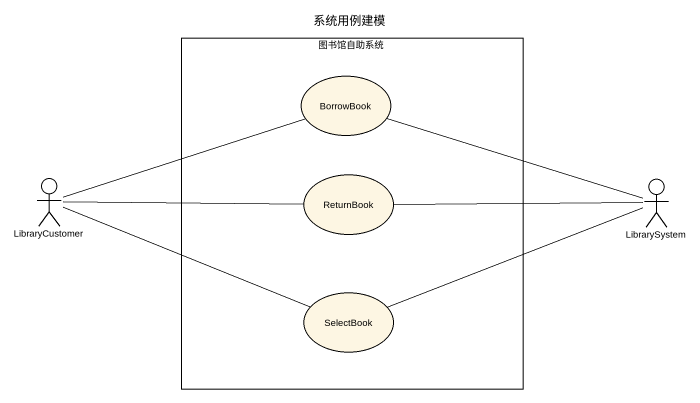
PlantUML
@startuml
title 系统用例建模
rectangle 图书馆自助系统 {
  usecase BorrowBook
  usecase ReturnBook
  usecase SelectBook
}
actor LibraryCustomer
actor LibrarySystem
BorrowBook -right- LibrarySystem
ReturnBook -right- LibrarySystem
LibraryCustomer -right- BorrowBook
LibraryCustomer -right- ReturnBook
LibraryCustomer -right- SelectBook
SelectBook -right- LibrarySystem
@enduml
